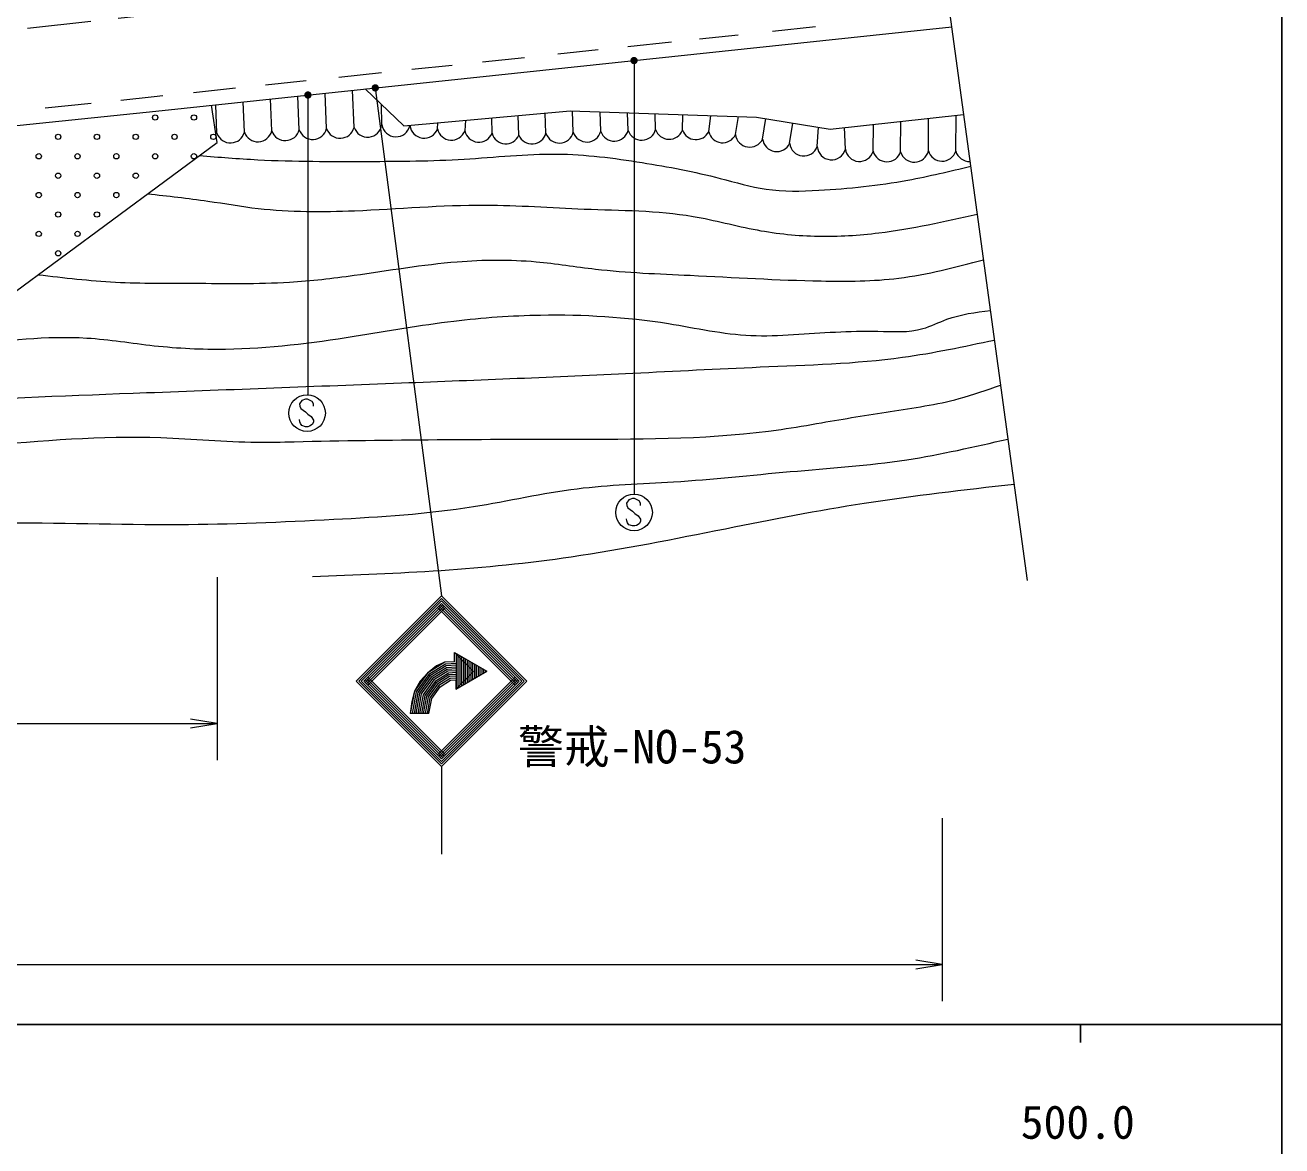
# Model space of a CAD drawing. Units: millimetres, scale not verified. Extents: x 40000 to 680000, y 20000 to 380000.
# Drawn here: x 510301 to 579000, y 198357 to 259632 of the extents above; entities that cross this region are included whole.
import ezdxf
from ezdxf.enums import TextEntityAlignment as Align

# ---------------------------------------------------------------- set-up
doc = ezdxf.new("R2010")
doc.units = ezdxf.units.MM
doc.header["$LTSCALE"] = 1000
doc.linetypes.add('CHAIN', pattern=[18.5, 12, -1.5, 3.5, -1.5])
for name, color, linetype, lineweight in [('M-BGD', 7, 'Continuous', 13), ('M-BMK', 2, 'CHAIN', 13), ('M-BMK-SRVR', 3, 'Continuous', 13), ('M-STR-STR3', 7, 'Continuous', 13), ('M-STR-STRC', 7, 'Continuous', 13), ('M-TTL-BAND', 7, 'Continuous', 25)]:
    doc.layers.add(name, color=color, linetype=linetype, lineweight=lineweight)
doc.styles.add('ＭＳ ゴシック', font='')
doc.styles.get('ＭＳ ゴシック').set_extended_font_data('MS Gothic')

# ---------------------------------------------------------------- blocks, each defined once
blk = doc.blocks.new('filled_dot')
at = {"color": 0, "linetype": 'Continuous', "lineweight": -2, "const_width": 1.25}
blk.add_lwpolyline([(-0.625, 0, 1), (0.625, 0, 1)], format="xyb", close=True, dxfattribs=at)
blk = doc.blocks.new('open_arrow')
at = {"color": 0, "linetype": 'Continuous', "lineweight": -2}
blk.add_lwpolyline([(7.5, 1.25), (0, 0), (7.5, -1.25)], dxfattribs=at)

msp = doc.modelspace()

# ---------------------------------------------------------------- linework, layer by layer
at = {"layer": 'M-BGD'}
for p, q in [((517440, 254934), (560951, 259532)), ((547164, 258879), (549273, 259102)), ((551162, 259302), (553508, 259550)), ((543239, 258464), (545631, 258717)), ((535299, 257626), (537598, 257868)), ((539413, 258060), (541620, 258293)), ((527445, 256796), (529788, 257043)), ((531448, 257219), (533637, 257450)), ((523448, 256373), (525657, 256607)), ((515531, 255539), (517357, 255730)), ((517357, 255730), (517832, 255780)), ((519507, 255957), (521804, 256200)), ((523785, 253849), (523711, 255597)), ((525283, 253913), (525205, 255755)), ((526782, 253977), (526700, 255913)), ((528281, 254040), (528194, 256070)), ((528893, 256144), (531003, 254134)), ((494517, 252540), (517440, 254934)), ((511396, 255107), (513907, 255369)), ((520797, 253213), (520496, 255257)), ((520787, 253722), (520721, 255281)), ((522286, 253786), (522216, 255439)), ((529796, 254192), (529787, 255293)), ((531003, 254134), (540099, 254940)), ((540099, 254940), (550285, 254608)), ((540268, 253775), (540228, 254935)), ((541767, 253826), (541731, 254887)), ((532841, 253963), (532866, 254299)), ((534380, 254433), (534336, 253852)), ((535823, 253717), (535806, 254560)), ((537292, 253612), (537256, 254688)), ((538769, 253723), (538731, 254819)), ((543266, 253877), (543233, 254838)), ((544765, 253929), (544736, 254789)), ((546234, 253887), (546251, 254739)), ((547667, 253805), (547783, 254690)), ((549133, 253646), (549295, 254640)), ((550285, 254608), (554312, 253945)), ((550614, 253405), (550795, 254524)), ((552094, 253164), (552275, 254280)), ((554312, 253945), (561603, 254755)), ((556658, 252732), (556677, 254208)), ((558158, 252713), (558179, 254375)), ((559676, 252765), (559681, 254541)), ((561176, 252746), (561201, 254710)), ((553603, 252992), (553663, 254052)), ((555138, 252848), (555083, 254031)), ((509362, 244759), (520797, 253213))]:
    msp.add_line(p, q, dxfattribs=at)
for centre in [(517408, 254583), (519530, 254583), (512105, 253523), (514226, 253523), (516348, 253523), (518469, 253523), (520590, 253523), (511044, 252462), (513166, 252462), (515287, 252462), (517408, 252462), (519530, 252462), (512105, 251401), (514226, 251401), (516348, 251401), (511044, 250341), (513166, 250341), (515287, 250341), (512105, 249280), (514226, 249280), (511044, 248219), (513166, 248219), (512105, 247159)]:
    msp.add_circle(centre, 145, dxfattribs=at)
for centre, start, end in [((529021, 254291), 198.69288, 352.75331), ((530568, 254309), 188.5641, 348.05825), ((521528, 253972), 198.69288, 346.17247), ((523026, 254036), 198.69288, 346.17247), ((524525, 254100), 198.69288, 346.17247), ((526023, 254163), 198.69288, 346.17247), ((527522, 254227), 198.69288, 346.17247), ((532109, 254236), 186.57965, 339.49295), ((533605, 254125), 192.01336, 339.49295), ((535101, 254014), 192.01336, 337.65273), ((536576, 253925), 195.43052, 336.39766), ((538012, 253916), 202.89508, 345.70243), ((539511, 253968), 198.22284, 345.70243), ((541010, 254019), 198.22284, 345.70243), ((542509, 254070), 198.22284, 345.70243), ((544008, 254122), 198.22284, 345.70243), ((545507, 254173), 198.22284, 338.4972), ((546968, 254154), 200.04119, 333.41264), ((548428, 253982), 193.1017, 334.50991), ((549908, 253741), 187.03032, 334.50991), ((551389, 253501), 187.03032, 334.50991), ((552870, 253260), 187.03032, 339.95717), ((554383, 253048), 184.08562, 345.18724), ((555911, 252960), 188.25774, 343.01913), ((557411, 252942), 195.53954, 343.01913), ((558911, 252923), 195.53954, 348.36702), ((560429, 252975), 195.53954, 343.01913), ((561929, 252956), 195.53954, 271.94466)]:
    msp.add_arc(centre, 781, start, end, dxfattribs=at)
for points, knots in [([(519834, 252500), (520894, 252415), (521954, 252329), (523016, 252274), (525016, 252170), (527022, 252174), (529027, 252181), (530783, 252188), (532539, 252198), (534294, 252305), (535988, 252409), (537682, 252604), (539375, 252584), (540929, 252566), (542482, 252366), (544022, 252119), (545460, 251889), (546886, 251618), (548298, 251252), (549132, 251035), (549960, 250785), (550807, 250663), (551754, 250526), (552724, 250549), (553689, 250601), (555327, 250690), (556950, 250864), (558553, 251159), (559706, 251371), (560848, 251645), (561990, 251920)], [0, 0, 0, 0, 1, 1, 1, 2, 2, 2, 3, 3, 3, 4, 4, 4, 5, 5, 5, 6, 6, 6, 7, 7, 7, 8, 8, 8, 9, 9, 9, 10, 10, 10, 10]), ([(517004, 250408), (518101, 250290), (519197, 250172), (520289, 250012), (521209, 249879), (522125, 249716), (523047, 249610), (524790, 249410), (526555, 249414), (528314, 249486), (530696, 249583), (533068, 249805), (535440, 249796), (537244, 249789), (539049, 249649), (540862, 249579), (542854, 249502), (544857, 249510), (546811, 249176), (547983, 248975), (549138, 248652), (550312, 248432), (551415, 248226), (552536, 248112), (553658, 248092), (554765, 248071), (555874, 248142), (556973, 248277), (558783, 248500), (560566, 248897), (562348, 249295)], [0, 0, 0, 0, 1, 1, 1, 2, 2, 2, 3, 3, 3, 4, 4, 4, 5, 5, 5, 6, 6, 6, 7, 7, 7, 8, 8, 8, 9, 9, 9, 10, 10, 10, 10]), ([(511020, 245984), (512425, 245820), (513830, 245656), (515239, 245582), (516661, 245507), (518088, 245524), (519515, 245520), (521262, 245515), (523010, 245477), (524751, 245582), (525932, 245653), (527109, 245790), (528283, 245954), (530162, 246216), (532031, 246545), (533922, 246697), (535354, 246812), (536799, 246826), (538228, 246697), (539317, 246600), (540396, 246420), (541482, 246295), (543198, 246096), (544929, 246035), (546656, 245954), (549041, 245841), (551419, 245691), (553813, 245644), (555232, 245616), (556656, 245624), (558057, 245799), (559620, 245994), (561154, 246397), (562688, 246801)], [0, 0, 0, 0, 1, 1, 1, 2, 2, 2, 3, 3, 3, 4, 4, 4, 5, 5, 5, 6, 6, 6, 7, 7, 7, 8, 8, 8, 9, 9, 9, 10, 10, 10, 11, 11, 11, 11]), ([(432051, 232008), (434242, 232445), (436432, 232881), (438613, 233358), (440980, 233875), (443335, 234440), (445687, 235033), (448898, 235843), (452103, 236707), (455367, 237220), (457721, 237591), (460105, 237779), (462487, 237965), (468595, 238441), (474692, 238896), (480776, 239547), (483102, 239796), (485427, 240074), (487756, 240292), (489492, 240454), (491230, 240583), (492969, 240711), (495096, 240866), (497224, 241020), (499344, 241223), (501906, 241468), (504455, 241785), (507023, 242107), (509238, 242384), (511467, 242665), (513678, 242526), (514905, 242448), (516126, 242242), (517354, 242107), (518653, 241964), (519959, 241902), (521263, 241921), (523616, 241954), (525962, 242251), (528290, 242619), (530107, 242906), (531913, 243236), (533735, 243456), (535309, 243647), (536895, 243755), (538482, 243782), (540816, 243822), (543154, 243687), (545463, 243317), (546968, 243075), (548461, 242734), (549977, 242665), (550750, 242630), (551529, 242666), (552304, 242712), (553837, 242803), (555351, 242934), (556911, 242898), (557746, 242879), (558595, 242812), (559377, 243038), (559820, 243165), (560242, 243387), (560680, 243549), (561442, 243831), (562254, 243932), (563066, 244032)], [0, 0, 0, 0, 1, 1, 1, 2, 2, 2, 3, 3, 3, 4, 4, 4, 5, 5, 5, 6, 6, 6, 7, 7, 7, 8, 8, 8, 9, 9, 9, 10, 10, 10, 11, 11, 11, 12, 12, 12, 13, 13, 13, 14, 14, 14, 15, 15, 15, 16, 16, 16, 17, 17, 17, 18, 18, 18, 19, 19, 19, 20, 20, 20, 21, 21, 21, 22, 22, 22, 22]), ([(563289, 242399), (561621, 242044), (559953, 241688), (558269, 241456), (555693, 241100), (553079, 241031), (550473, 240923), (548151, 240827), (545836, 240700), (543519, 240586), (539307, 240380), (535089, 240217), (530872, 240054), (526227, 239874), (521582, 239694), (516936, 239521), (512999, 239374), (509060, 239233), (505131, 238960), (500303, 238625), (495489, 238091), (490661, 237782), (487047, 237551), (483425, 237446), (479809, 237165), (478684, 237078), (477559, 236974), (476444, 236801), (475269, 236618), (474107, 236360), (472939, 236128), (470605, 235664), (468254, 235308), (465929, 234782), (463903, 234324), (461897, 233737), (459844, 233492), (458787, 233366), (457717, 233331), (456647, 233296)], [0, 0, 0, 0, 1, 1, 1, 2, 2, 2, 3, 3, 3, 4, 4, 4, 5, 5, 5, 6, 6, 6, 7, 7, 7, 8, 8, 8, 9, 9, 9, 10, 10, 10, 11, 11, 11, 12, 12, 12, 13, 13, 13, 13]), ([(462569, 231020), (464550, 231284), (466532, 231547), (468512, 231821), (470449, 232088), (472384, 232364), (474310, 232694), (475484, 232895), (476655, 233116), (477828, 233325), (479827, 233681), (481832, 234002), (483844, 234271), (486062, 234567), (488289, 234800), (490515, 235023), (496317, 235605), (502115, 236125), (507935, 236633), (511194, 236916), (514459, 237196), (517721, 237081), (519469, 237020), (521216, 236845), (522965, 236829), (523647, 236823), (524329, 236841), (525012, 236857), (530218, 236980), (535413, 236992), (540631, 236997), (544307, 237001), (547995, 237002), (551623, 237530), (552363, 237638), (553101, 237767), (553838, 237894), (555089, 238110), (556339, 238319), (557596, 238511), (558857, 238705), (560125, 238882), (561353, 239212), (562120, 239418), (562872, 239684), (563623, 239949)], [0, 0, 0, 0, 1, 1, 1, 2, 2, 2, 3, 3, 3, 4, 4, 4, 5, 5, 5, 6, 6, 6, 7, 7, 7, 8, 8, 8, 9, 9, 9, 10, 10, 10, 11, 11, 11, 12, 12, 12, 13, 13, 13, 14, 14, 14, 15, 15, 15, 15]), ([(490874, 231171), (492412, 231224), (493950, 231277), (495482, 231403), (497751, 231591), (500007, 231940), (502276, 232148), (504425, 232345), (506585, 232416), (508745, 232427), (512066, 232444), (515386, 232318), (518704, 232334), (521527, 232348), (524349, 232464), (527173, 232613), (529727, 232748), (532283, 232909), (534806, 233311), (536702, 233614), (538580, 234053), (540483, 234289), (542225, 234504), (543987, 234549), (545742, 234661), (547872, 234797), (549991, 235031), (552117, 235219), (554247, 235407), (556384, 235548), (558493, 235871), (560351, 236155), (562188, 236580), (564025, 237004)], [0, 0, 0, 0, 1, 1, 1, 2, 2, 2, 3, 3, 3, 4, 4, 4, 5, 5, 5, 6, 6, 6, 7, 7, 7, 8, 8, 8, 9, 9, 9, 10, 10, 10, 11, 11, 11, 11]), ([(526010, 229495), (528354, 229579), (530697, 229663), (533037, 229821), (535419, 229982), (537796, 230221), (540157, 230566), (542981, 230978), (545780, 231543), (548581, 232101), (551103, 232604), (553627, 233102), (556166, 233497), (558886, 233921), (561624, 234229), (564362, 234536)], [0, 0, 0, 0, 1, 1, 1, 2, 2, 2, 3, 3, 3, 4, 4, 4, 5, 5, 5, 5])]:
    msp.add_open_spline(points, degree=3, knots=knots, dxfattribs=at)
at = {"layer": 'M-BMK'}
msp.add_line((478608, 256023), (559227, 264762), dxfattribs=at)
at = {"layer": 'M-BMK-SRVR'}
msp.add_line((560358, 263879), (565080, 229274), dxfattribs=at)
at = {"layer": 'M-STR-STR3'}
for p, q in [((520797, 229448), (520797, 219448)), ((486818, 221448), (520797, 221448)), ((560433, 216270), (560433, 206270)), ((430409, 208270), (560433, 208270))]:
    msp.add_line(p, q, dxfattribs=at)
at = {"layer": 'M-STR-STRC'}
for p, q in [((543586, 257697), (543586, 233990)), ((525760, 255813), (525760, 239418)), ((529441, 256202), (533060, 228432)), ((525430, 239116), (525306, 238931)), ((525622, 239182), (525430, 239116)), ((525743, 239179), (525622, 239182)), ((525993, 239060), (525743, 239179)), ((525306, 238931), (525309, 238800)), ((525309, 238800), (525372, 238671)), ((525372, 238671), (525627, 238489)), ((525627, 238489), (525756, 238357)), ((526057, 238929), (525993, 239060)), ((526057, 238800), (526057, 238929)), ((525309, 237952), (525306, 238073)), ((525348, 237849), (525309, 237952)), ((525432, 237738), (525348, 237849)), ((525619, 237678), (525432, 237738)), ((525854, 237707), (525754, 237678)), ((525756, 238357), (525935, 238241)), ((525996, 237799), (525854, 237707)), ((525935, 238241), (526062, 238041)), ((526057, 237931), (525996, 237799)), ((526062, 238041), (526057, 237931)), ((525754, 237678), (525619, 237678)), ((543305, 233687), (543181, 233503)), ((543497, 233753), (543305, 233687)), ((543618, 233750), (543497, 233753)), ((543868, 233632), (543618, 233750)), ((543932, 233500), (543868, 233632)), ((543181, 233503), (543184, 233371)), ((543184, 233371), (543247, 233242)), ((543247, 233242), (543502, 233060)), ((543502, 233060), (543631, 232929)), ((543631, 232929), (543811, 232813)), ((543932, 233371), (543932, 233500)), ((543184, 232523), (543181, 232644)), ((543223, 232420), (543184, 232523)), ((543308, 232310), (543223, 232420)), ((543495, 232249), (543308, 232310)), ((543629, 232249), (543495, 232249)), ((543729, 232278), (543629, 232249)), ((543871, 232370), (543729, 232278)), ((543811, 232813), (543937, 232613)), ((543932, 232502), (543871, 232370)), ((543937, 232613), (543932, 232502)), ((533060, 228432), (528393, 223765)), ((533060, 228291), (528535, 223765)), ((533060, 228149), (528676, 223765)), ((537727, 223765), (533060, 228432)), ((537586, 223765), (533060, 228291)), ((537444, 223765), (533060, 228149)), ((533060, 228008), (528818, 223765)), ((533131, 227937), (528888, 223695)), ((533202, 227866), (528959, 223624)), ((533272, 227796), (529030, 223553)), ((537091, 223553), (532848, 227796)), ((537162, 223624), (532919, 227866)), ((537232, 223695), (532990, 227937)), ((537303, 223765), (533060, 228008)), ((533247, 224797), (532292, 224202)), ((533279, 224698), (532361, 224127)), ((533247, 224797), (532786, 224594)), ((533779, 224830), (533247, 224797)), ((533879, 224736), (533279, 224698)), ((533779, 224830), (533776, 224830)), ((533779, 224830), (533779, 225330)), ((533779, 225330), (534810, 224300)), ((533779, 225330), (535541, 224313)), ((533879, 223370), (533879, 225272)), ((533979, 223470), (533979, 225214)), ((534079, 223570), (534079, 225157)), ((534179, 223527), (534179, 225099)), ((534279, 223585), (534279, 225041)), ((534379, 223642), (534379, 224984)), ((534479, 223700), (534479, 224926)), ((534579, 223758), (534579, 224868)), ((534679, 223816), (534679, 224810)), ((534779, 223873), (534779, 224753)), ((534879, 223931), (534879, 224695)), ((533272, 219735), (529030, 223977)), ((532292, 224202), (531583, 223226)), ((532361, 224127), (531677, 223185)), ((532431, 224053), (531771, 223145)), ((532500, 223978), (531865, 223104)), ((532292, 224202), (531904, 223762)), ((532786, 224594), (532292, 224202)), ((533310, 224600), (532431, 224053)), ((533341, 224502), (532500, 223978)), ((533373, 224404), (532570, 223904)), ((533404, 224306), (532639, 223829)), ((533436, 224207), (532708, 223754)), ((533467, 224109), (532778, 223680)), ((533499, 224011), (532847, 223605)), ((537091, 223977), (532848, 219735)), ((533879, 224636), (533310, 224600)), ((533879, 224536), (533341, 224502)), ((533879, 224435), (533373, 224404)), ((533879, 224335), (533404, 224306)), ((533879, 224235), (533436, 224207)), ((533879, 224135), (533467, 224109)), ((533879, 224035), (533499, 224011)), ((533842, 223332), (535541, 224313)), ((533842, 223332), (534810, 224300)), ((534979, 223989), (534979, 224637)), ((535079, 224046), (535079, 224579)), ((535179, 224104), (535179, 224522)), ((535279, 224162), (535279, 224464)), ((535379, 224220), (535379, 224406)), ((535479, 224277), (535479, 224348)), ((533060, 219098), (528393, 223765)), ((533060, 219240), (528535, 223765)), ((533060, 219381), (528676, 223765)), ((533060, 219523), (528818, 223765)), ((533131, 219593), (528888, 223836)), ((533202, 219664), (528959, 223907)), ((531904, 223762), (531583, 223226)), ((532570, 223904), (531959, 223064)), ((532639, 223829), (532054, 223023)), ((532708, 223754), (532148, 222983)), ((532778, 223680), (532242, 222943)), ((532847, 223605), (532336, 222902)), ((532917, 223531), (532431, 222862)), ((532525, 222821), (532986, 223456)), ((533530, 223913), (532917, 223531)), ((537162, 223907), (532919, 219664)), ((532986, 223456), (533561, 223814)), ((537232, 223836), (532990, 219593)), ((537303, 223765), (533060, 219523)), ((537444, 223765), (533060, 219381)), ((537586, 223765), (533060, 219240)), ((537727, 223765), (533060, 219098)), ((533879, 223934), (533530, 223913)), ((533561, 223814), (533842, 223832)), ((533842, 223832), (533842, 223332)), ((531583, 223226), (531356, 221996)), ((531434, 222648), (531356, 221996)), ((531583, 223226), (531434, 222648)), ((531677, 223185), (531458, 221996)), ((531771, 223145), (531559, 221996)), ((531865, 223104), (531661, 221996)), ((531959, 223064), (531763, 221996)), ((532054, 223023), (531865, 221996)), ((532148, 222983), (531966, 221996)), ((532242, 222943), (532068, 221996)), ((532336, 222902), (532170, 221996)), ((532431, 222862), (532271, 221996)), ((532373, 221996), (532525, 222821)), ((532373, 221996), (531356, 221996)), ((533060, 219098), (533060, 214303))]:
    msp.add_line(p, q, dxfattribs=at)
for centre in [(525713, 238419), (543588, 232990)]:
    msp.add_circle(centre, 1000, dxfattribs=at)
at = {"layer": 'M-TTL-BAND'}
for p, q in [((579000, 20000), (579000, 370000)), ((40000, 205000), (579000, 205000)), ((568000, 205000), (568000, 204000))]:
    msp.add_line(p, q, dxfattribs=at)

# ---------------------------------------------------------------- block references
at = {"layer": 'M-STR-STR3', "xscale": 193, "yscale": 193, "rotation": 180}
for p in [(520797, 221448), (560433, 208270)]:
    msp.add_blockref('open_arrow', p, dxfattribs=at)
at = {"layer": 'M-STR-STRC', "xscale": 160, "yscale": 160}
for p, rotation in [((543586, 257697), 270), ((529441, 256202), 277.4), ((525760, 255813), 270)]:
    msp.add_blockref('filled_dot', p, dxfattribs=dict(at, rotation=rotation))

# ---------------------------------------------------------------- texts
at = {"layer": 'M-STR-STRC', "style": 'ＭＳ ゴシック'}
msp.add_text('警戒-NO-53', height=1833, dxfattribs=at).set_placement((537245, 218715), align=Align.BOTTOM_LEFT)
at = {"layer": 'M-TTL-BAND', "style": 'ＭＳ ゴシック'}
msp.add_text('500.0', height=1833, dxfattribs=at).set_placement((567844, 198195), align=Align.BOTTOM_CENTER)

doc.saveas('drawing.dxf')
